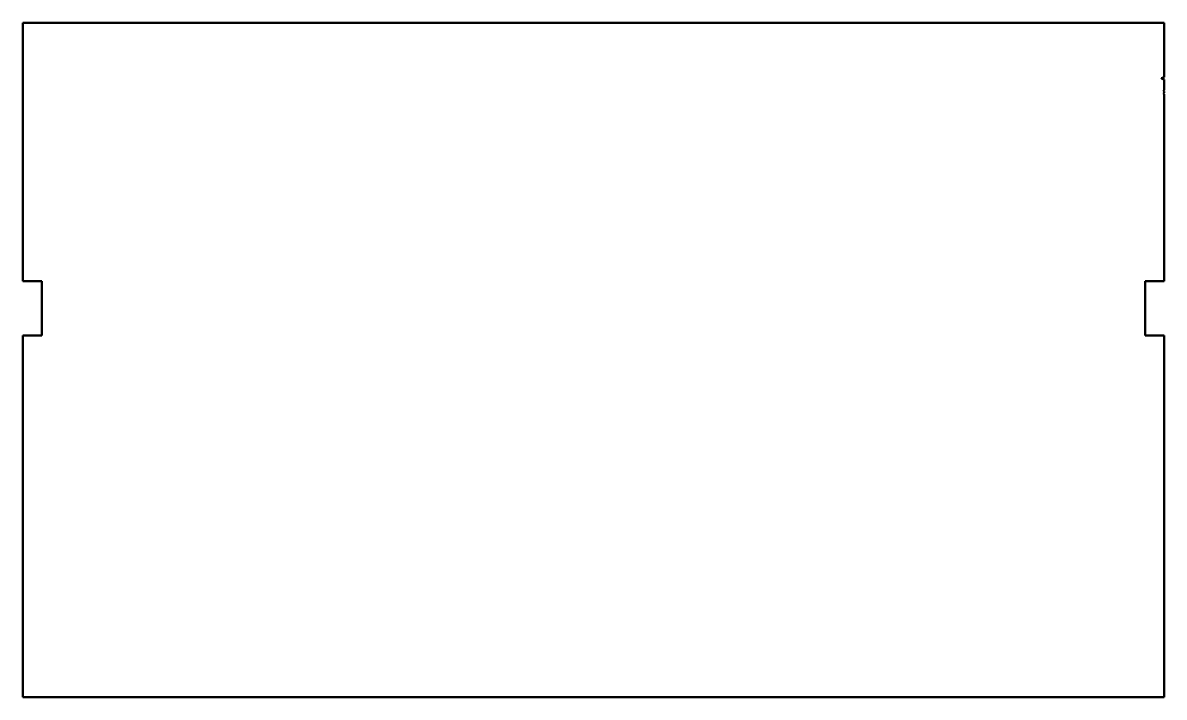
# Model space of a CAD drawing. Header units: millimetres. Extents: x 0 to 2100, y -665 to 575.
import ezdxf

# ---------------------------------------------------------------- set-up
doc = ezdxf.new("R2010")
doc.units = ezdxf.units.MM
doc.layers.add('IV_OUTER_PROFILE', color=7, linetype='Continuous', lineweight=50)

msp = doc.modelspace()

# ---------------------------------------------------------------- linework, layer by layer
at = {"layer": 'IV_OUTER_PROFILE'}
for p, q in [((0, 575), (2100, 575)), ((0, 100), (0, 575)), ((2100, 575), (2100, 475)), ((2095.3, 473.5), (2100, 475)), ((2100, 471), (2095.3, 472.5)), ((2100, 471), (2100, 451)), ((2100, 449), (2100, 446)), ((2100, 444), (2100, 100)), ((35, 100), (0, 100)), ((35, 0), (35, 100)), ((2065, 100), (2065, 0)), ((2100, 100), (2065, 100)), ((0, 0), (35, 0)), ((0, -665), (0, 0)), ((2065, 0), (2100, 0)), ((2100, 0), (2100, -665)), ((2100, -665), (0, -665))]:
    msp.add_line(p, q, dxfattribs=at)
for centre, radius, start, end in [((2095.5, 473), 0.5, 108.1349, 251.8651), ((2100, 450), 1, 90, 270), ((2100, 445), 1, 90, 270)]:
    msp.add_arc(centre, radius, start, end, dxfattribs=at)

doc.saveas('drawing.dxf')
